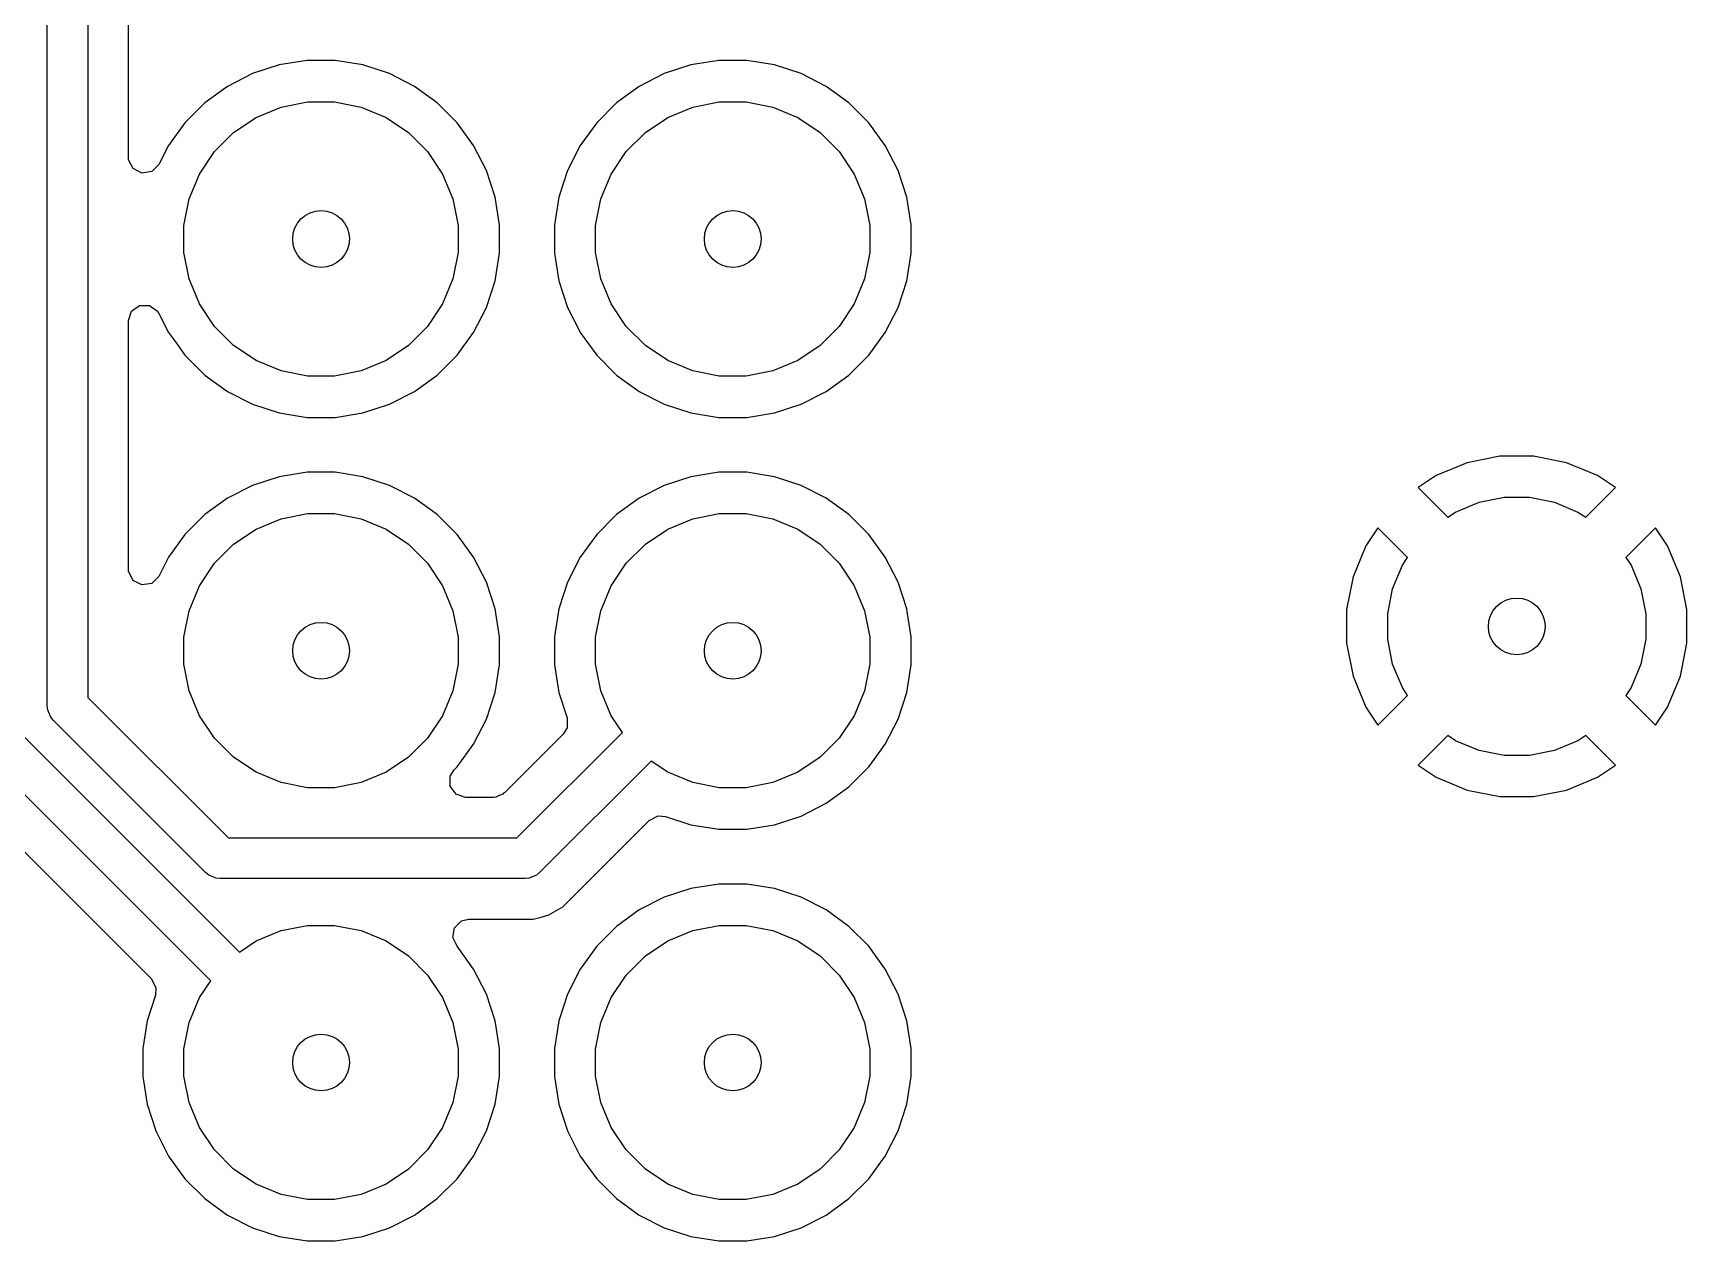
# Model space of a CAD drawing. Extents: x 0 to 130, y -140 to 0.
# Drawn here: x 5.13 to 15.34, y -99.11 to -91.66 of the extents above; entities that cross this region are included whole.
import ezdxf

# ---------------------------------------------------------------- set-up
doc = ezdxf.new("R2010")
doc.units = 0
doc.layers.add('BLACK', color=7, linetype='CONTINUOUS')

msp = doc.modelspace()

# ---------------------------------------------------------------- linework, layer by layer
at = {"layer": 'BLACK', "linetype": 'CONTINUOUS'}
for p, q in [((5.221, -95.809604), (5.221, -51.488396)), ((5.471, -51.540172), (5.471, -95.757828)), ((5.7215, -92.426138), (5.7215, -90.893861)), ((6.823386, -91.8295), (6.652297, -91.856597)), ((6.823389, -91.8295), (6.823386, -91.8295)), ((6.996611, -91.8295), (6.823389, -91.8295)), ((6.996614, -91.8295), (6.996611, -91.8295)), ((7.167702, -91.856597), (6.996614, -91.8295)), ((9.363386, -91.8295), (9.192297, -91.856597)), ((9.363389, -91.8295), (9.363386, -91.8295)), ((9.536611, -91.8295), (9.363389, -91.8295)), ((9.536614, -91.8295), (9.536611, -91.8295)), ((9.707702, -91.856597), (9.536614, -91.8295)), ((6.487558, -91.910125), (6.333214, -91.988766)), ((6.487561, -91.910123), (6.487558, -91.910125)), ((6.652293, -91.856598), (6.487561, -91.910123)), ((6.652297, -91.856597), (6.652293, -91.856598)), ((7.167706, -91.856598), (7.167702, -91.856597)), ((7.332438, -91.910123), (7.167706, -91.856598)), ((7.332441, -91.910125), (7.332438, -91.910123)), ((7.486785, -91.988766), (7.332441, -91.910125)), ((9.027558, -91.910125), (8.873214, -91.988766)), ((9.027561, -91.910123), (9.027558, -91.910125)), ((9.192293, -91.856598), (9.027561, -91.910123)), ((9.192297, -91.856597), (9.192293, -91.856598)), ((9.707706, -91.856598), (9.707702, -91.856597)), ((9.872438, -91.910123), (9.707706, -91.856598)), ((9.872441, -91.910125), (9.872438, -91.910123)), ((10.026785, -91.988766), (9.872441, -91.910125)), ((6.333214, -91.988766), (6.193073, -92.090585)), ((7.486787, -91.988767), (7.486785, -91.988766)), ((7.486788, -91.988768), (7.486787, -91.988767)), ((7.626928, -92.090586), (7.486788, -91.988768)), ((8.873214, -91.988766), (8.733073, -92.090585)), ((10.026787, -91.988767), (10.026785, -91.988766)), ((10.026788, -91.988768), (10.026787, -91.988767)), ((10.166928, -92.090586), (10.026788, -91.988768)), ((6.193073, -92.090585), (6.070585, -92.213073)), ((6.509313, -92.180367), (6.663258, -92.116601)), ((6.663258, -92.116601), (6.826685, -92.084093)), ((6.826685, -92.084093), (6.993315, -92.084093)), ((6.993315, -92.084093), (7.156742, -92.116601)), ((7.156742, -92.116601), (7.310687, -92.180367)), ((7.749414, -92.213072), (7.626928, -92.090586)), ((8.733073, -92.090585), (8.610585, -92.213073)), ((9.049313, -92.180367), (9.203258, -92.116601)), ((9.203258, -92.116601), (9.366685, -92.084093)), ((9.366685, -92.084093), (9.533315, -92.084093)), ((9.533315, -92.084093), (9.696742, -92.116601)), ((9.696742, -92.116601), (9.850687, -92.180367)), ((10.289414, -92.213072), (10.166928, -92.090586)), ((6.070585, -92.213073), (5.968766, -92.353214)), ((6.370766, -92.272941), (6.509313, -92.180367)), ((7.310687, -92.180367), (7.449234, -92.272941)), ((7.851232, -92.353212), (7.749414, -92.213072)), ((8.610585, -92.213073), (8.508766, -92.353214)), ((8.910766, -92.272941), (9.049313, -92.180367)), ((9.850687, -92.180367), (9.989234, -92.272941)), ((10.391232, -92.353212), (10.289414, -92.213072)), ((6.252941, -92.390766), (6.370766, -92.272941)), ((7.449234, -92.272941), (7.567059, -92.390766)), ((8.792941, -92.390766), (8.910766, -92.272941)), ((9.989234, -92.272941), (10.107059, -92.390766)), ((5.722719, -92.441625), (5.7215, -92.426138)), ((5.750497, -92.496142), (5.722719, -92.441625)), ((5.968766, -92.353214), (5.90871, -92.471083)), ((6.160367, -92.529313), (6.252941, -92.390766)), ((7.567059, -92.390766), (7.659633, -92.529313)), ((7.929873, -92.507555), (7.851232, -92.353212)), ((8.508766, -92.353214), (8.430125, -92.507558)), ((8.700367, -92.529313), (8.792941, -92.390766)), ((10.107059, -92.390766), (10.199633, -92.529313)), ((10.469873, -92.507555), (10.391232, -92.353212)), ((5.805013, -92.523919), (5.750497, -92.496142)), ((5.865445, -92.514348), (5.805013, -92.523919)), ((5.90871, -92.471083), (5.865445, -92.514348)), ((6.096601, -92.683258), (6.160367, -92.529313)), ((7.659633, -92.529313), (7.723399, -92.683258)), ((7.929873, -92.507557), (7.929873, -92.507555)), ((7.929874, -92.507558), (7.929873, -92.507557)), ((7.929876, -92.507561), (7.929874, -92.507558)), ((7.983401, -92.672293), (7.929876, -92.507561)), ((8.430123, -92.507561), (8.376598, -92.672293)), ((8.430125, -92.507558), (8.430123, -92.507561)), ((8.636601, -92.683258), (8.700367, -92.529313)), ((10.199633, -92.529313), (10.263399, -92.683258)), ((10.469873, -92.507557), (10.469873, -92.507555)), ((10.469874, -92.507558), (10.469873, -92.507557)), ((10.469876, -92.507561), (10.469874, -92.507558)), ((10.523401, -92.672293), (10.469876, -92.507561)), ((6.064093, -92.846685), (6.096601, -92.683258)), ((7.723399, -92.683258), (7.755907, -92.846685)), ((7.983402, -92.672297), (7.983401, -92.672293)), ((8.0105, -92.843385), (7.983402, -92.672297)), ((8.376597, -92.672297), (8.3495, -92.843385)), ((8.376598, -92.672293), (8.376597, -92.672297)), ((8.604093, -92.846685), (8.636601, -92.683258)), ((10.263399, -92.683258), (10.295907, -92.846685)), ((10.523402, -92.672297), (10.523401, -92.672293)), ((10.5505, -92.843385), (10.523402, -92.672297)), ((6.064093, -93.013315), (6.064093, -92.846685)), ((7.755907, -92.846685), (7.755907, -93.013315)), ((8.0105, -93.016614), (8.0105, -92.843385)), ((8.3495, -92.843385), (8.3495, -93.016614)), ((8.604093, -93.013315), (8.604093, -92.846685)), ((10.295907, -92.846685), (10.295907, -93.013315)), ((10.5505, -93.016614), (10.5505, -92.843385)), ((6.096601, -93.176742), (6.064093, -93.013315)), ((7.755907, -93.013315), (7.723399, -93.176742)), ((7.983402, -93.187702), (8.0105, -93.016614)), ((8.3495, -93.016614), (8.376597, -93.187702)), ((8.636601, -93.176742), (8.604093, -93.013315)), ((10.295907, -93.013315), (10.263399, -93.176742)), ((10.523402, -93.187702), (10.5505, -93.016614)), ((6.160367, -93.330687), (6.096601, -93.176742)), ((7.723399, -93.176742), (7.659633, -93.330687)), ((7.929876, -93.352438), (7.983401, -93.187706)), ((7.983401, -93.187706), (7.983402, -93.187702)), ((8.376597, -93.187702), (8.376598, -93.187706)), ((8.376598, -93.187706), (8.430123, -93.352438)), ((8.700367, -93.330687), (8.636601, -93.176742)), ((10.263399, -93.176742), (10.199633, -93.330687)), ((10.469876, -93.352438), (10.523401, -93.187706)), ((10.523401, -93.187706), (10.523402, -93.187702)), ((5.740407, -93.37567), (5.789907, -93.339706)), ((5.789907, -93.339706), (5.851093, -93.339706)), ((5.851093, -93.339706), (5.900593, -93.37567)), ((6.252941, -93.469234), (6.160367, -93.330687)), ((7.659633, -93.330687), (7.567059, -93.469234)), ((7.851232, -93.506788), (7.929873, -93.352445)), ((7.929873, -93.352445), (7.929874, -93.35244)), ((7.929874, -93.35244), (7.929876, -93.352438)), ((8.430123, -93.352438), (8.430125, -93.352441)), ((8.430125, -93.352441), (8.501677, -93.492872)), ((8.792941, -93.469234), (8.700367, -93.330687)), ((10.199633, -93.330687), (10.107059, -93.469234)), ((10.391232, -93.506788), (10.469873, -93.352445)), ((10.469873, -93.352445), (10.469874, -93.35244)), ((10.469874, -93.35244), (10.469876, -93.352438)), ((5.7215, -93.433861), (5.740407, -93.37567)), ((5.7215, -94.966138), (5.7215, -93.433861)), ((5.900593, -93.37567), (5.90871, -93.388916)), ((5.90871, -93.388916), (5.968766, -93.506786)), ((5.968766, -93.506786), (6.01146, -93.565548)), ((6.01146, -93.565548), (6.070586, -93.646928)), ((6.370766, -93.587059), (6.252941, -93.469234)), ((7.567059, -93.469234), (7.449234, -93.587059)), ((7.749414, -93.646928), (7.851232, -93.506788)), ((8.501677, -93.492872), (8.508768, -93.506788)), ((8.508768, -93.506788), (8.610586, -93.646928)), ((8.910766, -93.587059), (8.792941, -93.469234)), ((10.107059, -93.469234), (9.989234, -93.587059)), ((10.289414, -93.646928), (10.391232, -93.506788)), ((6.070586, -93.646928), (6.193072, -93.769414)), ((6.509313, -93.679633), (6.370766, -93.587059)), ((7.449234, -93.587059), (7.310687, -93.679633)), ((7.626928, -93.769414), (7.749414, -93.646928)), ((8.610586, -93.646928), (8.733072, -93.769414)), ((9.049313, -93.679633), (8.910766, -93.587059)), ((9.989234, -93.587059), (9.850687, -93.679633)), ((10.166928, -93.769414), (10.289414, -93.646928)), ((6.193072, -93.769414), (6.333212, -93.871232)), ((6.663258, -93.743399), (6.509313, -93.679633)), ((6.826685, -93.775907), (6.663258, -93.743399)), ((7.156742, -93.743399), (6.993315, -93.775907)), ((7.310687, -93.679633), (7.156742, -93.743399)), ((7.486788, -93.871232), (7.626928, -93.769414)), ((8.733072, -93.769414), (8.873212, -93.871232)), ((9.203258, -93.743399), (9.049313, -93.679633)), ((9.366685, -93.775907), (9.203258, -93.743399)), ((9.696742, -93.743399), (9.533315, -93.775907)), ((9.850687, -93.679633), (9.696742, -93.743399)), ((10.026788, -93.871232), (10.166928, -93.769414)), ((6.333212, -93.871232), (6.487555, -93.949873)), ((6.993315, -93.775907), (6.826685, -93.775907)), ((7.332445, -93.949873), (7.486788, -93.871232)), ((8.873212, -93.871232), (9.027555, -93.949873)), ((9.533315, -93.775907), (9.366685, -93.775907)), ((9.872445, -93.949873), (10.026788, -93.871232)), ((6.487555, -93.949873), (6.487557, -93.949873)), ((6.487557, -93.949873), (6.487558, -93.949874)), ((6.487558, -93.949874), (6.487561, -93.949876)), ((6.487561, -93.949876), (6.652293, -94.003401)), ((7.167706, -94.003401), (7.332438, -93.949876)), ((7.332438, -93.949876), (7.33244, -93.949874)), ((7.33244, -93.949874), (7.332445, -93.949873)), ((9.027555, -93.949873), (9.027557, -93.949873)), ((9.027557, -93.949873), (9.027558, -93.949874)), ((9.027558, -93.949874), (9.027561, -93.949876)), ((9.027561, -93.949876), (9.192293, -94.003401)), ((9.707706, -94.003401), (9.872438, -93.949876)), ((9.872438, -93.949876), (9.87244, -93.949874)), ((9.87244, -93.949874), (9.872445, -93.949873)), ((6.652293, -94.003401), (6.652297, -94.003402)), ((6.652297, -94.003402), (6.823386, -94.0305)), ((6.823386, -94.0305), (6.823389, -94.0305)), ((6.823389, -94.0305), (6.996614, -94.0305)), ((6.996614, -94.0305), (7.167702, -94.003402)), ((7.167702, -94.003402), (7.167706, -94.003401)), ((9.192293, -94.003401), (9.192297, -94.003402)), ((9.192297, -94.003402), (9.363386, -94.0305)), ((9.363386, -94.0305), (9.363389, -94.0305)), ((9.363389, -94.0305), (9.536614, -94.0305)), ((9.536614, -94.0305), (9.707702, -94.003402)), ((9.707702, -94.003402), (9.707706, -94.003401)), ((14.183381, -94.2698), (13.980527, -94.310149)), ((14.390218, -94.2698), (14.183381, -94.2698)), ((14.593072, -94.310149), (14.390218, -94.2698)), ((6.823386, -94.3695), (6.652297, -94.396597)), ((6.823389, -94.3695), (6.823386, -94.3695)), ((6.996611, -94.3695), (6.823389, -94.3695)), ((6.996614, -94.3695), (6.996611, -94.3695)), ((7.167702, -94.396597), (6.996614, -94.3695)), ((9.363386, -94.3695), (9.192297, -94.396597)), ((9.363389, -94.3695), (9.363386, -94.3695)), ((9.536611, -94.3695), (9.363389, -94.3695)), ((9.536614, -94.3695), (9.536611, -94.3695)), ((9.707702, -94.396597), (9.536614, -94.3695)), ((13.980527, -94.310149), (13.789438, -94.389301)), ((14.78416, -94.389301), (14.593072, -94.310149)), ((6.487558, -94.450125), (6.333214, -94.528766)), ((6.487561, -94.450123), (6.487558, -94.450125)), ((6.652293, -94.396598), (6.487561, -94.450123)), ((6.652297, -94.396597), (6.652293, -94.396598)), ((7.167706, -94.396598), (7.167702, -94.396597)), ((7.332438, -94.450123), (7.167706, -94.396598)), ((7.332441, -94.450125), (7.332438, -94.450123)), ((7.486785, -94.528766), (7.332441, -94.450125)), ((9.027558, -94.450125), (8.873214, -94.528766)), ((9.027561, -94.450123), (9.027558, -94.450125)), ((9.192293, -94.396598), (9.027561, -94.450123)), ((9.192297, -94.396597), (9.192293, -94.396598)), ((9.707706, -94.396598), (9.707702, -94.396597)), ((9.872438, -94.450123), (9.707706, -94.396598)), ((9.872441, -94.450125), (9.872438, -94.450123)), ((10.026785, -94.528766), (9.872441, -94.450125)), ((13.789438, -94.389301), (13.678149, -94.463661)), ((13.678149, -94.463661), (13.861167, -94.646679)), ((14.71243, -94.646678), (14.89545, -94.46366)), ((14.784174, -94.389308), (14.78416, -94.389301)), ((14.89545, -94.46366), (14.784174, -94.389308)), ((6.333214, -94.528766), (6.193073, -94.630585)), ((7.486787, -94.528767), (7.486785, -94.528766)), ((7.486788, -94.528768), (7.486787, -94.528767)), ((7.626928, -94.630586), (7.486788, -94.528768)), ((8.873214, -94.528766), (8.733073, -94.630585)), ((10.026787, -94.528767), (10.026785, -94.528766)), ((10.026788, -94.528768), (10.026787, -94.528767)), ((10.166928, -94.630586), (10.026788, -94.528768)), ((13.909683, -94.614263), (14.054572, -94.554248)), ((14.054572, -94.554248), (14.208386, -94.523652)), ((14.208386, -94.523652), (14.365214, -94.523652)), ((14.365214, -94.523652), (14.519028, -94.554248)), ((14.519028, -94.554248), (14.663917, -94.614263)), ((6.193073, -94.630585), (6.070585, -94.753073)), ((6.509313, -94.720367), (6.663258, -94.656601)), ((6.663258, -94.656601), (6.826685, -94.624093)), ((6.826685, -94.624093), (6.993315, -94.624093)), ((6.993315, -94.624093), (7.156742, -94.656601)), ((7.156742, -94.656601), (7.310687, -94.720367)), ((7.749414, -94.753072), (7.626928, -94.630586)), ((8.733073, -94.630585), (8.610585, -94.753073)), ((9.049313, -94.720367), (9.203258, -94.656601)), ((9.203258, -94.656601), (9.366685, -94.624093)), ((9.366685, -94.624093), (9.533315, -94.624093)), ((9.533315, -94.624093), (9.696742, -94.656601)), ((9.696742, -94.656601), (9.850687, -94.720367)), ((10.289414, -94.753072), (10.166928, -94.630586)), ((13.861167, -94.646679), (13.909683, -94.614263)), ((14.663917, -94.614263), (14.71243, -94.646678)), ((6.070585, -94.753073), (5.968766, -94.893214)), ((6.370766, -94.812941), (6.509313, -94.720367)), ((7.310687, -94.720367), (7.449234, -94.812941)), ((7.851232, -94.893212), (7.749414, -94.753072)), ((8.610585, -94.753073), (8.508766, -94.893214)), ((8.910766, -94.812941), (9.049313, -94.720367)), ((9.850687, -94.720367), (9.989234, -94.812941)), ((10.391232, -94.893212), (10.289414, -94.753072)), ((13.430661, -94.711149), (13.356301, -94.822438)), ((13.613679, -94.894167), (13.430661, -94.711149)), ((15.142937, -94.711149), (14.959919, -94.894166)), ((15.217298, -94.822439), (15.142937, -94.711149)), ((6.252941, -94.930766), (6.370766, -94.812941)), ((7.449234, -94.812941), (7.567059, -94.930766)), ((8.792941, -94.930766), (8.910766, -94.812941)), ((9.989234, -94.812941), (10.107059, -94.930766)), ((13.356301, -94.822438), (13.277149, -95.013527)), ((15.29645, -95.013527), (15.217298, -94.822439)), ((5.722719, -94.981625), (5.7215, -94.966138)), ((5.750497, -95.036142), (5.722719, -94.981625)), ((5.968766, -94.893214), (5.90871, -95.011083)), ((6.160367, -95.069313), (6.252941, -94.930766)), ((7.567059, -94.930766), (7.659633, -95.069313)), ((7.929873, -95.047555), (7.851232, -94.893212)), ((8.508766, -94.893214), (8.430125, -95.047558)), ((8.700367, -95.069313), (8.792941, -94.930766)), ((10.107059, -94.930766), (10.199633, -95.069313)), ((10.469873, -95.047555), (10.391232, -94.893212)), ((13.521248, -95.087572), (13.581263, -94.942683)), ((13.581263, -94.942683), (13.613679, -94.894167)), ((14.959919, -94.894166), (14.992337, -94.942683)), ((14.992337, -94.942683), (15.052352, -95.087572)), ((5.805013, -95.063919), (5.750497, -95.036142)), ((5.865445, -95.054348), (5.805013, -95.063919)), ((5.90871, -95.011083), (5.865445, -95.054348)), ((6.096601, -95.223258), (6.160367, -95.069313)), ((7.659633, -95.069313), (7.723399, -95.223258)), ((7.929873, -95.047557), (7.929873, -95.047555)), ((7.929874, -95.047558), (7.929873, -95.047557)), ((7.929876, -95.047561), (7.929874, -95.047558)), ((7.983401, -95.212293), (7.929876, -95.047561)), ((8.430123, -95.047561), (8.376598, -95.212293)), ((8.430125, -95.047558), (8.430123, -95.047561)), ((8.636601, -95.223258), (8.700367, -95.069313)), ((10.199633, -95.069313), (10.263399, -95.223258)), ((10.469873, -95.047557), (10.469873, -95.047555)), ((10.469874, -95.047558), (10.469873, -95.047557)), ((10.469876, -95.047561), (10.469874, -95.047558)), ((10.523401, -95.212293), (10.469876, -95.047561)), ((13.277149, -95.013527), (13.2368, -95.216381)), ((13.490652, -95.241386), (13.521248, -95.087572)), ((15.052352, -95.087572), (15.082948, -95.241386)), ((15.336799, -95.216381), (15.29645, -95.013527)), ((6.064093, -95.386685), (6.096601, -95.223258)), ((7.723399, -95.223258), (7.755907, -95.386685)), ((7.983402, -95.212297), (7.983401, -95.212293)), ((8.0105, -95.383385), (7.983402, -95.212297)), ((8.376597, -95.212297), (8.3495, -95.383385)), ((8.376598, -95.212293), (8.376597, -95.212297)), ((8.604093, -95.386685), (8.636601, -95.223258)), ((10.263399, -95.223258), (10.295907, -95.386685)), ((10.523402, -95.212299), (10.523401, -95.212293)), ((10.524049, -95.216381), (10.523402, -95.212299)), ((10.525732, -95.227007), (10.524049, -95.216381)), ((10.525732, -95.227008), (10.525732, -95.227007)), ((10.5505, -95.383385), (10.525732, -95.227008)), ((13.2368, -95.216381), (13.2368, -95.423218)), ((13.490652, -95.398214), (13.490652, -95.241386)), ((15.082948, -95.241386), (15.082948, -95.398214)), ((15.3368, -95.216386), (15.336799, -95.216381)), ((15.3368, -95.423213), (15.3368, -95.216386)), ((6.064093, -95.553315), (6.064093, -95.386685)), ((7.755907, -95.386685), (7.755907, -95.553315)), ((8.0105, -95.556614), (8.0105, -95.383385)), ((8.3495, -95.383385), (8.3495, -95.556614)), ((8.604093, -95.553315), (8.604093, -95.386685)), ((10.295907, -95.386685), (10.295907, -95.553315)), ((10.5505, -95.556614), (10.5505, -95.383385)), ((13.521248, -95.552028), (13.490652, -95.398214)), ((15.082948, -95.398214), (15.052352, -95.552028)), ((13.2368, -95.423218), (13.277149, -95.626072)), ((15.29645, -95.626072), (15.336799, -95.423218)), ((15.336799, -95.423218), (15.3368, -95.423213)), ((6.096601, -95.716742), (6.064093, -95.553315)), ((7.755907, -95.553315), (7.723399, -95.716742)), ((7.983402, -95.727702), (8.0105, -95.556614)), ((8.3495, -95.556614), (8.376597, -95.727702)), ((8.636601, -95.716742), (8.604093, -95.553315)), ((10.295907, -95.553315), (10.263399, -95.716742)), ((10.523402, -95.727702), (10.5505, -95.556614)), ((13.581263, -95.696917), (13.521248, -95.552028)), ((15.052352, -95.552028), (14.992337, -95.696917)), ((13.277149, -95.626072), (13.356301, -95.81716)), ((13.613678, -95.74543), (13.581263, -95.696917)), ((14.992337, -95.696917), (14.95992, -95.745432)), ((15.217298, -95.817161), (15.29645, -95.626072)), ((5.223402, -95.83399), (5.221, -95.809604)), ((5.471, -95.757828), (6.337972, -96.6248)), ((6.160367, -95.870687), (6.096601, -95.716742)), ((7.723399, -95.716742), (7.659633, -95.870687)), ((7.929876, -95.892438), (7.983401, -95.727706)), ((7.983401, -95.727706), (7.983402, -95.727702)), ((8.376597, -95.727702), (8.376598, -95.727706)), ((8.376598, -95.727706), (8.42766, -95.884855)), ((8.700367, -95.870687), (8.636601, -95.716742)), ((10.263399, -95.716742), (10.199633, -95.870687)), ((10.469876, -95.892438), (10.523401, -95.727706)), ((10.523401, -95.727706), (10.523402, -95.727702)), ((13.43066, -95.928449), (13.613678, -95.74543)), ((14.95992, -95.745432), (15.142937, -95.928449)), ((5.223402, -95.833991), (5.223402, -95.83399)), ((5.228868, -95.847188), (5.223402, -95.833991)), ((5.242066, -95.87905), (5.228868, -95.847188)), ((5.242071, -95.879055), (5.242066, -95.87905)), ((5.257612, -95.897992), (5.242071, -95.879055)), ((6.197808, -96.838188), (5.257612, -95.897992)), ((6.252941, -96.009234), (6.160367, -95.870687)), ((7.659633, -95.870687), (7.567059, -96.009234)), ((7.851232, -96.046788), (7.929873, -95.892445)), ((7.929873, -95.892445), (7.929874, -95.89244)), ((7.929874, -95.89244), (7.929876, -95.892438)), ((8.42766, -95.884855), (8.427661, -95.94604)), ((8.769328, -95.973895), (8.700367, -95.870687)), ((10.199633, -95.870687), (10.107059, -96.009234)), ((10.391232, -96.046788), (10.469873, -95.892445)), ((10.469873, -95.892445), (10.469874, -95.89244)), ((10.469874, -95.89244), (10.469876, -95.892438)), ((13.356301, -95.81716), (13.356308, -95.817174)), ((13.356308, -95.817174), (13.43066, -95.928449)), ((15.142937, -95.928449), (15.217298, -95.817161)), ((5.021, -95.944224), (6.406104, -97.329328)), ((6.370766, -96.127059), (6.252941, -96.009234)), ((7.567059, -96.009234), (7.449234, -96.127059)), ((8.40351, -95.985451), (8.04366, -96.345303)), ((8.118424, -96.6248), (8.769328, -95.973895)), ((8.427661, -95.94604), (8.40351, -95.985451)), ((10.107059, -96.009234), (9.989234, -96.127059)), ((13.861166, -95.992919), (13.678149, -96.175937)), ((13.909683, -96.025337), (13.861166, -95.992919)), ((14.712432, -95.99292), (14.663917, -96.025337)), ((14.895449, -96.175937), (14.712432, -95.99292)), ((6.229328, -97.506104), (4.807612, -96.084388)), ((7.749414, -96.186928), (7.851232, -96.046788)), ((10.322828, -96.140938), (10.366484, -96.080852)), ((10.366484, -96.080852), (10.39123, -96.046791)), ((10.39123, -96.046791), (10.391232, -96.046788)), ((14.054572, -96.085352), (13.909683, -96.025337)), ((14.208386, -96.115948), (14.054572, -96.085352)), ((14.365214, -96.115948), (14.208386, -96.115948)), ((14.519028, -96.085352), (14.365214, -96.115948)), ((14.663917, -96.025337), (14.519028, -96.085352)), ((6.509313, -96.219633), (6.370766, -96.127059)), ((7.449234, -96.127059), (7.310687, -96.219633)), ((7.706894, -96.244707), (7.731043, -96.205298)), ((7.731043, -96.205298), (7.749414, -96.186928)), ((8.946104, -96.150671), (8.258588, -96.838188)), ((9.049313, -96.219633), (8.946104, -96.150671)), ((9.989234, -96.127059), (9.850687, -96.219633)), ((10.166928, -96.309414), (10.289414, -96.186928)), ((10.289414, -96.186928), (10.322828, -96.140938)), ((13.678149, -96.175937), (13.789439, -96.250298)), ((14.784161, -96.250298), (14.895449, -96.175937)), ((4.595526, -96.226563), (5.86351, -97.494547)), ((6.663258, -96.283399), (6.509313, -96.219633)), ((6.826685, -96.315907), (6.663258, -96.283399)), ((6.993315, -96.315907), (6.826685, -96.315907)), ((7.156742, -96.283399), (6.993315, -96.315907)), ((7.310687, -96.219633), (7.156742, -96.283399)), ((7.706894, -96.305893), (7.706894, -96.244707)), ((7.742858, -96.355393), (7.706894, -96.305893)), ((9.203258, -96.283399), (9.049313, -96.219633)), ((9.366685, -96.315907), (9.203258, -96.283399)), ((9.533315, -96.315907), (9.366685, -96.315907)), ((9.696742, -96.283399), (9.533315, -96.315907)), ((9.850687, -96.219633), (9.696742, -96.283399)), ((10.026788, -96.411232), (10.166928, -96.309414)), ((13.789439, -96.250298), (13.980527, -96.32945)), ((14.593072, -96.32945), (14.784161, -96.250298)), ((7.801049, -96.3743), (7.742858, -96.355393)), ((7.973656, -96.3743), (7.801049, -96.3743)), ((7.989143, -96.373081), (7.973656, -96.3743)), ((8.009796, -96.362557), (7.989143, -96.373081)), ((8.031847, -96.355393), (8.009796, -96.362557)), ((8.036543, -96.348929), (8.031847, -96.355393)), ((8.04366, -96.345303), (8.036543, -96.348929)), ((9.872445, -96.489873), (10.026788, -96.411232)), ((13.980527, -96.32945), (14.183381, -96.369799)), ((14.183381, -96.369799), (14.183386, -96.3698)), ((14.183386, -96.3698), (14.390214, -96.3698)), ((14.390214, -96.3698), (14.390218, -96.369799)), ((14.390218, -96.369799), (14.593072, -96.32945)), ((8.470676, -96.980362), (8.934546, -96.51649)), ((8.934546, -96.51649), (8.989063, -96.488712)), ((8.989063, -96.488712), (9.035143, -96.492339)), ((9.035143, -96.492339), (9.192293, -96.543401)), ((9.707706, -96.543401), (9.872438, -96.489876)), ((9.872438, -96.489876), (9.87244, -96.489874)), ((9.87244, -96.489874), (9.872445, -96.489873)), ((6.337972, -96.6248), (8.118424, -96.6248)), ((9.192293, -96.543401), (9.192297, -96.543402)), ((9.192297, -96.543402), (9.363386, -96.5705)), ((9.363386, -96.5705), (9.363389, -96.5705)), ((9.363389, -96.5705), (9.536614, -96.5705)), ((9.536614, -96.5705), (9.707702, -96.543402)), ((9.707702, -96.543402), (9.707706, -96.543401)), ((6.216744, -96.853728), (6.197808, -96.838188)), ((6.21675, -96.853734), (6.216744, -96.853728)), ((6.248611, -96.866931), (6.21675, -96.853734)), ((6.261809, -96.872398), (6.248611, -96.866931)), ((6.26181, -96.872398), (6.261809, -96.872398)), ((6.286196, -96.8748), (6.26181, -96.872398)), ((8.1702, -96.8748), (6.286196, -96.8748)), ((8.194586, -96.872398), (8.1702, -96.8748)), ((8.194587, -96.872398), (8.194586, -96.872398)), ((8.207784, -96.866931), (8.194587, -96.872398)), ((8.239646, -96.853734), (8.207784, -96.866931)), ((8.239651, -96.853728), (8.239646, -96.853734)), ((8.258588, -96.838188), (8.239651, -96.853728)), ((9.363386, -96.9095), (9.192297, -96.936597)), ((9.363389, -96.9095), (9.363386, -96.9095)), ((9.536611, -96.9095), (9.363389, -96.9095)), ((9.536614, -96.9095), (9.536611, -96.9095)), ((9.707702, -96.936597), (9.536614, -96.9095)), ((8.400762, -97.050275), (8.440762, -97.010275)), ((8.440762, -97.010275), (8.470676, -96.980362)), ((9.027558, -96.990125), (8.873214, -97.068766)), ((9.027561, -96.990123), (9.027558, -96.990125)), ((9.192293, -96.936598), (9.027561, -96.990123)), ((9.192297, -96.936597), (9.192293, -96.936598)), ((9.707706, -96.936598), (9.707702, -96.936597)), ((9.872438, -96.990123), (9.707706, -96.936598)), ((9.872441, -96.990125), (9.872438, -96.990123)), ((10.026785, -97.068766), (9.872441, -96.990125)), ((7.732439, -97.179355), (7.775704, -97.13609)), ((7.775704, -97.13609), (7.820649, -97.1253)), ((7.820649, -97.1253), (8.219636, -97.1253)), ((8.219636, -97.1253), (8.267386, -97.112505)), ((8.267386, -97.112505), (8.267387, -97.112505)), ((8.267387, -97.112505), (8.315134, -97.099711)), ((8.315133, -97.099711), (8.315138, -97.09971)), ((8.315134, -97.099711), (8.315133, -97.099711)), ((8.315138, -97.09971), (8.400762, -97.050275)), ((8.873214, -97.068766), (8.733073, -97.170585)), ((10.026787, -97.068767), (10.026785, -97.068766)), ((10.026788, -97.068768), (10.026787, -97.068767)), ((10.166928, -97.170586), (10.026788, -97.068768)), ((6.509313, -97.260367), (6.663258, -97.196601)), ((6.663258, -97.196601), (6.826685, -97.164093)), ((6.826685, -97.164093), (6.993315, -97.164093)), ((6.993315, -97.164093), (7.156742, -97.196601)), ((7.156742, -97.196601), (7.310687, -97.260367)), ((7.722868, -97.239787), (7.732439, -97.179355)), ((8.733073, -97.170585), (8.610585, -97.293073)), ((9.049313, -97.260367), (9.203258, -97.196601)), ((9.203258, -97.196601), (9.366685, -97.164093)), ((9.366685, -97.164093), (9.533315, -97.164093)), ((9.533315, -97.164093), (9.696742, -97.196601)), ((9.696742, -97.196601), (9.850687, -97.260367)), ((10.289414, -97.293072), (10.166928, -97.170586)), ((6.406104, -97.329328), (6.509313, -97.260367)), ((7.310687, -97.260367), (7.449234, -97.352941)), ((7.748018, -97.289149), (7.722868, -97.239787)), ((7.746889, -97.290115), (7.748018, -97.289149)), ((7.749406, -97.293063), (7.746889, -97.290115)), ((7.749408, -97.293066), (7.749406, -97.293063)), ((7.749414, -97.293072), (7.749408, -97.293066)), ((7.851232, -97.433212), (7.749414, -97.293072)), ((8.610585, -97.293073), (8.508766, -97.433214)), ((8.910766, -97.352941), (9.049313, -97.260367)), ((9.850687, -97.260367), (9.989234, -97.352941)), ((10.391232, -97.433212), (10.289414, -97.293072)), ((7.449234, -97.352941), (7.567059, -97.470766)), ((7.929873, -97.587555), (7.851232, -97.433212)), ((8.508766, -97.433214), (8.430125, -97.587558)), ((8.792941, -97.470766), (8.910766, -97.352941)), ((9.989234, -97.352941), (10.107059, -97.470766)), ((10.469873, -97.587555), (10.391232, -97.433212)), ((5.86351, -97.494547), (5.891287, -97.549064)), ((6.160367, -97.609313), (6.229328, -97.506104)), ((7.567059, -97.470766), (7.659633, -97.609313)), ((8.700367, -97.609313), (8.792941, -97.470766)), ((10.107059, -97.470766), (10.199633, -97.609313)), ((5.887661, -97.595144), (5.836597, -97.752301)), ((5.891287, -97.549064), (5.887661, -97.595144)), ((6.096601, -97.763258), (6.160367, -97.609313)), ((7.659633, -97.609313), (7.723399, -97.763258)), ((7.929873, -97.587557), (7.929873, -97.587555)), ((7.929874, -97.587558), (7.929873, -97.587557)), ((7.929876, -97.587561), (7.929874, -97.587558)), ((7.983401, -97.752293), (7.929876, -97.587561)), ((8.430123, -97.587561), (8.376598, -97.752293)), ((8.430125, -97.587558), (8.430123, -97.587561)), ((8.636601, -97.763258), (8.700367, -97.609313)), ((10.199633, -97.609313), (10.263399, -97.763258)), ((10.469873, -97.587557), (10.469873, -97.587555)), ((10.469874, -97.587558), (10.469873, -97.587557)), ((10.469876, -97.587561), (10.469874, -97.587558)), ((10.523401, -97.752293), (10.469876, -97.587561)), ((5.836597, -97.752301), (5.8095, -97.923385)), ((6.064093, -97.926685), (6.096601, -97.763258)), ((7.723399, -97.763258), (7.755907, -97.926685)), ((7.983402, -97.752297), (7.983401, -97.752293)), ((8.0105, -97.923385), (7.983402, -97.752297)), ((8.376597, -97.752297), (8.3495, -97.923385)), ((8.376598, -97.752293), (8.376597, -97.752297)), ((8.604093, -97.926685), (8.636601, -97.763258)), ((10.263399, -97.763258), (10.295907, -97.926685)), ((10.523402, -97.752297), (10.523401, -97.752293)), ((10.5505, -97.923385), (10.523402, -97.752297)), ((5.8095, -97.923385), (5.8095, -98.096614)), ((6.064093, -98.093315), (6.064093, -97.926685)), ((7.755907, -97.926685), (7.755907, -98.093315)), ((8.0105, -98.096614), (8.0105, -97.923385)), ((8.3495, -97.923385), (8.3495, -98.096614)), ((8.604093, -98.093315), (8.604093, -97.926685)), ((10.295907, -97.926685), (10.295907, -98.093315)), ((10.5505, -98.096614), (10.5505, -97.923385)), ((5.8095, -98.096614), (5.836597, -98.267702)), ((6.096601, -98.256742), (6.064093, -98.093315)), ((7.755907, -98.093315), (7.723399, -98.256742)), ((7.983402, -98.267702), (8.0105, -98.096614)), ((8.3495, -98.096614), (8.376597, -98.267702)), ((8.636601, -98.256742), (8.604093, -98.093315)), ((10.295907, -98.093315), (10.263399, -98.256742)), ((10.523402, -98.267702), (10.5505, -98.096614)), ((6.160367, -98.410687), (6.096601, -98.256742)), ((7.723399, -98.256742), (7.659633, -98.410687)), ((8.700367, -98.410687), (8.636601, -98.256742)), ((10.263399, -98.256742), (10.199633, -98.410687)), ((5.836597, -98.267702), (5.836598, -98.267706)), ((5.836598, -98.267706), (5.890123, -98.432438)), ((7.929876, -98.432438), (7.983401, -98.267706)), ((7.983401, -98.267706), (7.983402, -98.267702)), ((8.376597, -98.267702), (8.376598, -98.267706)), ((8.376598, -98.267706), (8.430123, -98.432438)), ((10.469876, -98.432438), (10.523401, -98.267706)), ((10.523401, -98.267706), (10.523402, -98.267702)), ((5.890123, -98.432438), (5.890125, -98.432441)), ((5.890125, -98.432441), (5.890126, -98.432444)), ((5.890126, -98.432444), (5.890127, -98.432445)), ((5.890127, -98.432445), (5.968768, -98.586788)), ((6.252941, -98.549234), (6.160367, -98.410687)), ((7.659633, -98.410687), (7.567059, -98.549234)), ((7.851232, -98.586788), (7.929873, -98.432445)), ((7.929873, -98.432445), (7.929874, -98.43244)), ((7.929874, -98.43244), (7.929876, -98.432438)), ((8.430123, -98.432438), (8.430125, -98.432441)), ((8.430125, -98.432441), (8.430126, -98.432444)), ((8.430126, -98.432444), (8.430127, -98.432445)), ((8.430127, -98.432445), (8.508768, -98.586788)), ((8.792941, -98.549234), (8.700367, -98.410687)), ((10.199633, -98.410687), (10.107059, -98.549234)), ((10.391232, -98.586788), (10.469873, -98.432445)), ((10.469873, -98.432445), (10.469874, -98.43244)), ((10.469874, -98.43244), (10.469876, -98.432438)), ((6.370766, -98.667059), (6.252941, -98.549234)), ((7.567059, -98.549234), (7.449234, -98.667059)), ((8.910766, -98.667059), (8.792941, -98.549234)), ((10.107059, -98.549234), (9.989234, -98.667059)), ((5.968768, -98.586788), (6.070586, -98.726928)), ((6.509313, -98.759633), (6.370766, -98.667059)), ((7.449234, -98.667059), (7.310687, -98.759633)), ((7.749414, -98.726928), (7.851232, -98.586788)), ((8.508768, -98.586788), (8.610586, -98.726928)), ((9.049313, -98.759633), (8.910766, -98.667059)), ((9.989234, -98.667059), (9.850687, -98.759633)), ((10.289414, -98.726928), (10.391232, -98.586788)), ((6.070586, -98.726928), (6.193072, -98.849414)), ((6.663258, -98.823399), (6.509313, -98.759633)), ((7.310687, -98.759633), (7.156742, -98.823399)), ((7.626928, -98.849414), (7.749414, -98.726928)), ((8.610586, -98.726928), (8.733072, -98.849414)), ((9.203258, -98.823399), (9.049313, -98.759633)), ((9.850687, -98.759633), (9.696742, -98.823399)), ((10.166928, -98.849414), (10.289414, -98.726928)), ((6.193072, -98.849414), (6.333212, -98.951232)), ((6.826685, -98.855907), (6.663258, -98.823399)), ((6.993315, -98.855907), (6.826685, -98.855907)), ((7.156742, -98.823399), (6.993315, -98.855907)), ((7.486788, -98.951232), (7.626928, -98.849414)), ((8.733072, -98.849414), (8.873212, -98.951232)), ((9.366685, -98.855907), (9.203258, -98.823399)), ((9.533315, -98.855907), (9.366685, -98.855907)), ((9.696742, -98.823399), (9.533315, -98.855907)), ((10.026788, -98.951232), (10.166928, -98.849414)), ((6.333212, -98.951232), (6.487555, -99.029873)), ((7.332445, -99.029873), (7.486788, -98.951232)), ((8.873212, -98.951232), (9.027555, -99.029873)), ((9.872445, -99.029873), (10.026788, -98.951232)), ((6.487555, -99.029873), (6.487557, -99.029873)), ((6.487557, -99.029873), (6.487558, -99.029874)), ((6.487558, -99.029874), (6.487561, -99.029876)), ((6.487561, -99.029876), (6.652293, -99.083401)), ((7.167706, -99.083401), (7.332438, -99.029876)), ((7.332438, -99.029876), (7.33244, -99.029874)), ((7.33244, -99.029874), (7.332445, -99.029873)), ((9.027555, -99.029873), (9.027557, -99.029873)), ((9.027557, -99.029873), (9.027558, -99.029874)), ((9.027558, -99.029874), (9.027561, -99.029876)), ((9.027561, -99.029876), (9.192293, -99.083401)), ((9.707706, -99.083401), (9.872438, -99.029876)), ((9.872438, -99.029876), (9.87244, -99.029874)), ((9.87244, -99.029874), (9.872445, -99.029873)), ((6.652293, -99.083401), (6.652297, -99.083402)), ((6.652297, -99.083402), (6.823386, -99.1105)), ((6.823386, -99.1105), (6.823389, -99.1105)), ((6.823389, -99.1105), (6.996614, -99.1105)), ((6.996614, -99.1105), (7.167702, -99.083402)), ((7.167702, -99.083402), (7.167706, -99.083401)), ((9.192293, -99.083401), (9.192297, -99.083402)), ((9.192297, -99.083402), (9.363386, -99.1105)), ((9.363386, -99.1105), (9.363389, -99.1105)), ((9.363389, -99.1105), (9.536614, -99.1105)), ((9.536614, -99.1105), (9.707702, -99.083402)), ((9.707702, -99.083402), (9.707706, -99.083401))]:
    msp.add_line(p, q, dxfattribs=at)
at = {"layer": 'BLACK'}
for centre in [(6.91, -92.93), (6.91, -92.93), (9.45, -92.93), (9.45, -92.93), (14.2868, -95.3198), (14.2868, -95.3198), (6.91, -95.47), (6.91, -95.47), (9.45, -95.47), (9.45, -95.47), (6.91, -98.01), (6.91, -98.01), (9.45, -98.01), (9.45, -98.01)]:
    msp.add_circle(centre, 0.175, dxfattribs=at)
at = {"layer": 'WHITE'}
for centre in [(6.91, -92.93), (9.45, -92.93), (14.2868, -95.3198), (6.91, -95.47), (9.45, -95.47), (6.91, -98.01), (9.45, -98.01)]:
    msp.add_circle(centre, 0.175, dxfattribs=at)

doc.saveas('drawing.dxf')
